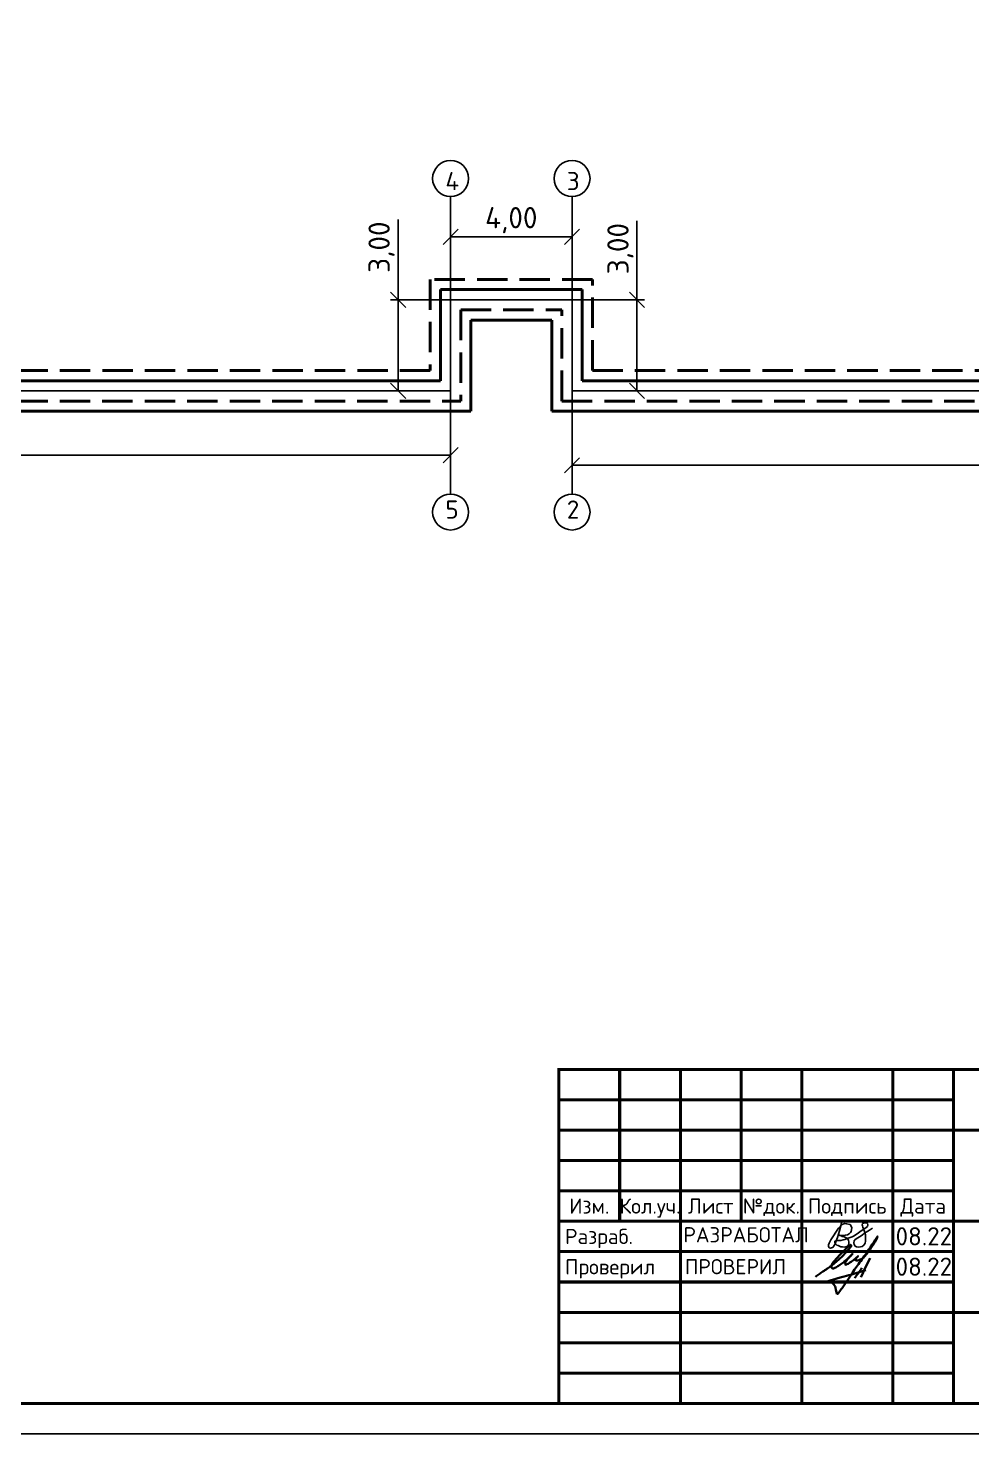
# Model space of a CAD drawing. Header units: millimetres. Extents: x -112426 to 8831, y 1218 to 38707.
# Drawn here: x 3983.2 to 4138.7, y 3117.5 to 3348.9 of the extents above; entities that cross this region are included whole.
import ezdxf
from ezdxf.enums import TextEntityAlignment as Align

# ---------------------------------------------------------------- set-up
doc = ezdxf.new("R2010")
doc.units = ezdxf.units.MM
doc.linetypes.add('DASHED', pattern=[7, 5, -2, 0])
doc.layers.add('Размерный', color=4, linetype='Continuous', lineweight=30)
doc.layers.add('рамка', color=7, linetype='Continuous')
doc.styles.add('-ISOCPEUR-', font='isocpeur.ttf')
doc.styles.add('GOST', font='gost.shx', dxfattribs={"oblique": 15})
doc.dimstyles.new('М 1 к 200', dxfattribs={"dimtxt": 3.5, "dimasz": 2.5, "dimexe": 1.25, "dimexo": 0, "dimtad": 1, "dimlfac": 0.2, "dimrnd": 0.1, "dimzin": 1, "dimtxsty": 'GOST', "dimblk": 'OBLIQUE', "dimcen": 2.5, "dimclrd": 256, "dimclre": 256, "dimclrt": 256, "dimadec": 0, "dimazin": 2, "dimtfac": 1, "dimtmove": 0, "dimatfit": 3, "dimldrblk": 'NONE', "dimfxl": 1.25, "dimlwd": -1, "dimlwe": -1, "dimarcsym": 0})

# ---------------------------------------------------------------- blocks, each defined once
blk = doc.blocks.new('_Oblique')
at = {"color": 0, "linetype": 'ByBlock', "lineweight": -2}
blk.add_line((-0.5, -0.5), (0.5, 0.5), dxfattribs=at)
blk = doc.blocks.new('*D93')
at = {"transparency": 16777216}
for p, q in [((4072.83, 3289.22), (4072.83, 3275.72)), ((4222.33, 3289.22), (4222.33, 3275.72)), ((4222.33, 3276.97), (4072.83, 3276.97))]:
    blk.add_line(p, q, dxfattribs=at)
at = {"layer": 'Defpoints', "color": 0, "transparency": 16777216}
for p in [(4072.83, 3289.22), (4222.33, 3289.22), (4072.83, 3276.97)]:
    blk.add_point(p, dxfattribs=at)
at = {"transparency": 16777216, "xscale": 2.5, "yscale": 2.5, "zscale": 2.5, "rotation": 180}
blk.add_blockref('_Oblique', (4072.83, 3276.97), dxfattribs=at)
at = {"transparency": 16777216, "xscale": 2.5, "yscale": 2.5, "zscale": 2.5}
blk.add_blockref('_Oblique', (4222.33, 3276.97), dxfattribs=at)
at = {"transparency": 16777216, "insert": (4147.58, 3279.7), "char_height": 3.5, "attachment_point": 5, "style": '-ISOCPEUR-'}
blk.add_mtext('29,90', dxfattribs=at)
blk = doc.blocks.new('_None')
blk = doc.blocks.new('*D94')
at = {"transparency": 16777216}
for p, q in [((4083.53, 3304.22), (4083.53, 3317.19)), ((4072.83, 3304.22), (4084.78, 3304.22)), ((4083.53, 3289.22), (4083.53, 3304.22)), ((4072.83, 3289.22), (4084.78, 3289.22))]:
    blk.add_line(p, q, dxfattribs=at)
at = {"layer": 'Defpoints', "color": 0, "transparency": 16777216}
for p in [(4072.83, 3304.22), (4083.53, 3304.22), (4072.83, 3289.22)]:
    blk.add_point(p, dxfattribs=at)
at = {"transparency": 16777216, "xscale": 2.5, "yscale": 2.5, "zscale": 2.5}
for p, rotation in [((4083.53, 3304.22), 90), ((4083.53, 3289.22), 270)]:
    blk.add_blockref('_Oblique', p, dxfattribs=dict(at, rotation=rotation))
at = {"transparency": 16777216, "insert": (4080.81, 3312.63), "char_height": 3.5, "attachment_point": 5, "rotation": 90, "style": '-ISOCPEUR-'}
blk.add_mtext('3,00', dxfattribs=at)
blk = doc.blocks.new('*D95')
at = {"transparency": 16777216}
for p, q in [((4052.83, 3304.22), (4052.83, 3315.84)), ((4072.83, 3314.59), (4052.83, 3314.59)), ((4072.83, 3304.22), (4072.83, 3315.84))]:
    blk.add_line(p, q, dxfattribs=at)
at = {"layer": 'Defpoints', "color": 0, "transparency": 16777216}
for p in [(4052.83, 3314.59), (4052.83, 3304.22), (4072.83, 3304.22)]:
    blk.add_point(p, dxfattribs=at)
at = {"transparency": 16777216, "xscale": 2.5, "yscale": 2.5, "zscale": 2.5, "rotation": 180}
blk.add_blockref('_Oblique', (4052.83, 3314.59), dxfattribs=at)
at = {"transparency": 16777216, "xscale": 2.5, "yscale": 2.5, "zscale": 2.5}
blk.add_blockref('_Oblique', (4072.83, 3314.59), dxfattribs=at)
at = {"transparency": 16777216, "insert": (4062.83, 3317.32), "char_height": 3.5, "attachment_point": 5, "style": '-ISOCPEUR-'}
blk.add_mtext('4,00', dxfattribs=at)
blk = doc.blocks.new('*D96')
at = {"transparency": 16777216}
for p, q in [((4044.19, 3304.22), (4044.19, 3317.45)), ((4052.83, 3304.22), (4042.94, 3304.22)), ((4044.19, 3289.22), (4044.19, 3304.22)), ((4052.83, 3289.22), (4042.94, 3289.22))]:
    blk.add_line(p, q, dxfattribs=at)
at = {"layer": 'Defpoints', "color": 0, "transparency": 16777216}
for p in [(4052.83, 3304.22), (4044.19, 3289.22), (4052.83, 3289.22)]:
    blk.add_point(p, dxfattribs=at)
at = {"transparency": 16777216, "xscale": 2.5, "yscale": 2.5, "zscale": 2.5}
for p, rotation in [((4044.19, 3304.22), 90), ((4044.19, 3289.22), 270)]:
    blk.add_blockref('_Oblique', p, dxfattribs=dict(at, rotation=rotation))
at = {"transparency": 16777216, "insert": (4041.46, 3312.88), "char_height": 3.5, "attachment_point": 5, "rotation": 90, "style": '-ISOCPEUR-'}
blk.add_mtext('3,00', dxfattribs=at)
blk = doc.blocks.new('*D103')
at = {"transparency": 16777216}
for p, q in [((3836.73, 3289.22), (3836.73, 3277.4)), ((4052.83, 3289.22), (4052.83, 3277.4)), ((4052.83, 3278.65), (3836.73, 3278.65))]:
    blk.add_line(p, q, dxfattribs=at)
at = {"layer": 'Defpoints', "color": 0, "transparency": 16777216}
for p in [(3836.73, 3289.22), (4052.83, 3289.22), (3836.73, 3278.65)]:
    blk.add_point(p, dxfattribs=at)
at = {"transparency": 16777216, "xscale": 2.5, "yscale": 2.5, "zscale": 2.5, "rotation": 180}
blk.add_blockref('_Oblique', (3836.73, 3278.65), dxfattribs=at)
at = {"transparency": 16777216, "xscale": 2.5, "yscale": 2.5, "zscale": 2.5}
blk.add_blockref('_Oblique', (4052.83, 3278.65), dxfattribs=at)
at = {"transparency": 16777216, "insert": (3944.78, 3281.37), "char_height": 3.5, "attachment_point": 5, "style": '-ISOCPEUR-'}
blk.add_mtext('43,20', dxfattribs=at)
blk = doc.blocks.new('подпись')
at = {"lineweight": 30}
for points in [[(-0.82, -1.23), (-0.21, -0.8), (0.43, -0.36), (0.86, -0.08), (1.32, 0.25), (2, 0.77), (2.8, 1.4), (3.27, 1.83), (3.84, 2.36), (4.46, 3.07), (5.01, 3.73), (5.08, 3.95), (5.01, 4.03), (4.91, 4), (4.76, 3.88), (4.33, 3.49), (3.4, 2.58), (2.34, 1.43), (1.83, 0.48), (1.87, 0.23), (1.99, 0.16), (2.17, 0.16), (2.41, 0.25), (3.02, 0.6), (3.71, 1.09), (4.34, 1.62), (5.32, 2.55), (4.75, 1.98), (4.27, 1.36), (4.08, 1.05), (4.07, 0.85), (4.11, 0.78), (4.25, 0.78), (4.42, 0.84), (4.78, 1.05), (5.16, 1.3), (5.47, 1.51), (5.72, 1.73), (6.05, 1.99), (6.23, 2.18), (5.94, 1.88), (5.8, 1.63), (5.8, 1.5), (5.89, 1.44), (6.13, 1.46), (6.57, 1.6), (6.9, 1.79), (7.5, 2.39), (8.04, 3.08), (8.61, 3.92), (9.15, 4.76), (9.43, 5.33), (8, 3.26), (6.29, 0.88), (3.58, -3.07), (3.05, -3.8), (2.85, -4.05), (2.49, -2.98), (2.12, -2.39), (1.3, -1.96), (1.02, -2.03), (2.91, -1.44), (4.7, -0.96), (7.51, -0.15)], [(6.86, 0.23), (5.67, -1.43)], [(8.19, 1.85), (6.68, -1.27)]]:
    blk.add_spline(points, degree=3, dxfattribs=at)
blk = doc.blocks.new('Подпись Леха')
at = {"layer": 'рамка'}
blk.add_blockref('подпись', (2.7, 0.11), dxfattribs=at)

msp = doc.modelspace()

# ---------------------------------------------------------------- linework, layer by layer
for p, q in [((4052.832, 3304.222), (4052.832, 3321.199)), ((4072.832, 3304.222), (4072.832, 3321.199)), ((4062.832, 3304.222), (4052.832, 3304.222)), ((4052.832, 3304.222), (4052.832, 3289.222)), ((4062.832, 3304.222), (4072.832, 3304.222)), ((4072.832, 3304.222), (4072.832, 3289.222)), ((3678.832, 3289.222), (4052.832, 3289.222)), ((4052.832, 3289.222), (4052.832, 3272.245)), ((4072.832, 3289.222), (4222.332, 3289.222)), ((4072.832, 3289.222), (4072.832, 3272.245))]:
    msp.add_line(p, q)
at = {"color": 1, "linetype": 'DASHED', "lineweight": 40}
for p, q in [((4049.482, 3307.572), (4049.482, 3292.572)), ((4076.182, 3307.572), (4049.482, 3307.572)), ((4076.182, 3292.572), (4076.182, 3307.572)), ((4049.482, 3292.572), (3830.261, 3292.572)), ((4076.182, 3292.572), (4222.332, 3292.572))]:
    msp.add_line(p, q, dxfattribs=at)
at = {"color": 1, "linetype": 'ByBlock', "lineweight": 40}
for p, q in [((4051.157, 3305.897), (4051.157, 3290.897)), ((4074.507, 3305.897), (4051.157, 3305.897)), ((4074.507, 3290.897), (4074.507, 3305.897)), ((3680.507, 3290.897), (4051.157, 3290.897)), ((4074.507, 3290.897), (4222.332, 3290.897))]:
    msp.add_line(p, q, dxfattribs=at)
at = {"color": 5, "linetype": 'DASHED', "lineweight": 40}
for p, q in [((4054.507, 3302.547), (4071.157, 3302.547)), ((4054.507, 3302.547), (4054.507, 3287.547)), ((4071.157, 3287.547), (4071.157, 3302.547)), ((3827.457, 3287.547), (4054.507, 3287.547)), ((4071.157, 3287.547), (4222.332, 3287.547))]:
    msp.add_line(p, q, dxfattribs=at)
at = {"color": 5, "linetype": 'ByBlock', "lineweight": 40}
for p, q in [((4069.482, 3300.872), (4056.182, 3300.872)), ((4056.182, 3285.872), (4056.182, 3300.872)), ((4069.482, 3285.872), (4069.482, 3300.872)), ((3675.482, 3285.872), (4056.182, 3285.872)), ((4069.482, 3285.872), (4222.332, 3285.872))]:
    msp.add_line(p, q, dxfattribs=at)
msp.add_lwpolyline([(3071.68, 3537.538), (4260.68, 3537.538), (4260.68, 3117.538), (3071.68, 3117.538)], close=True)
at = {"const_width": 0.5}
msp.add_lwpolyline([(3091.68, 3532.538), (4255.68, 3532.538), (4255.68, 3122.538), (3091.68, 3122.538)], close=True, dxfattribs=at)
for points in [[(4070.68, 3122.538), (4070.68, 3177.538), (4255.68, 3177.538)], [(4080.68, 3177.538), (4080.68, 3152.538)], [(4090.68, 3177.538), (4090.68, 3122.538)], [(4100.68, 3177.538), (4100.68, 3152.538)], [(4110.68, 3177.538), (4110.68, 3122.538)], [(4125.68, 3177.538), (4125.68, 3122.538)], [(4135.68, 3177.538), (4135.68, 3122.538)], [(4070.68, 3172.538), (4135.68, 3172.538)], [(4070.68, 3167.538), (4135.68, 3167.538)], [(4135.68, 3167.538), (4255.68, 3167.538)], [(4070.68, 3162.538), (4135.68, 3162.538)], [(4070.68, 3157.538), (4135.68, 3157.538)], [(4070.68, 3152.538), (4255.68, 3152.538)], [(4070.68, 3147.538), (4135.68, 3147.538)], [(4070.68, 3142.538), (4135.68, 3142.538)], [(4070.68, 3137.538), (4135.68, 3137.538)], [(4135.68, 3137.538), (4255.68, 3137.538)], [(4070.68, 3132.538), (4135.68, 3132.538)], [(4070.68, 3127.538), (4135.68, 3127.538)]]:
    msp.add_lwpolyline(points, dxfattribs=at)
msp.add_lwpolyline([(4117.196, 3152.332), (4117.096, 3151.81), (4116.887, 3150.953), (4116.57, 3149.872), (4116.106, 3148.711), (4115.787, 3148.24), (4115.594, 3148.141), (4115.4, 3148.117), (4115.211, 3148.141), (4115.114, 3148.252), (4115.066, 3148.436), (4115.071, 3148.645), (4115.168, 3148.906), (4115.471, 3149.466), (4116.745, 3151.38), (4117.241, 3151.954), (4117.691, 3152.147), (4118.071, 3152.14), (4118.638, 3151.977), (4118.902, 3151.504), (4118.878, 3151.116), (4118.821, 3150.853), (4118.705, 3150.669), (4118.501, 3150.485), (4118.19, 3150.329), (4117.831, 3150.228), (4117.52, 3150.169), (4117.253, 3150.179), (4116.996, 3150.188), (4116.758, 3150.3), (4116.701, 3150.317), (4116.957, 3150.207), (4117.164, 3150.118), (4117.355, 3150.05), (4117.675, 3149.958), (4117.901, 3149.852), (4118.111, 3149.753), (4118.249, 3149.657), (4118.4, 3149.386), (4118.424, 3149.136), (4118.447, 3148.888), (4118.392, 3148.644), (4118.197, 3148.426), (4117.955, 3148.316), (4117.658, 3148.285), (4117.369, 3148.301), (4117.125, 3148.314), (4116.9, 3148.418), (4116.662, 3148.528), (4116.478, 3148.612), (4116.369, 3148.714), (4116.23, 3148.843), (4116.146, 3149.054), (4116.151, 3149.245), (4116.263, 3149.309), (4116.596, 3149.343), (4117.096, 3149.394), (4117.505, 3149.48), (4117.798, 3149.541), (4118.048, 3149.651), (4118.483, 3149.807), (4118.957, 3149.968), (4119.319, 3150.139), (4119.519, 3150.281), (4119.817, 3150.492), (4120.216, 3150.774), (4120.6, 3151.046), (4120.897, 3151.256), (4121.261, 3151.514), (4121.516, 3151.694), (4121.569, 3151.938), (4121.514, 3152.142), (4121.342, 3152.251), (4121.091, 3152.267), (4120.841, 3152.235), (4120.69, 3152.142), (4120.636, 3151.961), (4120.665, 3151.761), (4120.739, 3151.541), (4120.915, 3151.145), (4121.105, 3150.597), (4121.154, 3150.333), (4121.169, 3150.015), (4121.186, 3149.278), (4121.139, 3148.941), (4120.896, 3148.62), (4120.653, 3148.409), (4120.339, 3148.315), (4119.994, 3148.268), (4119.689, 3148.307), (4119.454, 3148.456), (4119.328, 3148.714), (4119.258, 3149.012), (4119.297, 3149.294), (4119.462, 3149.513), (4120.606, 3150.249), (4121.037, 3150.555), (4121.844, 3151.08), (4122.318, 3151.388)])
for centre in [(4052.832, 3324.164), (4072.832, 3324.164), (4052.832, 3269.28), (4072.832, 3269.28)]:
    msp.add_circle(centre, 2.965)

# ---------------------------------------------------------------- block references
msp.add_blockref('Подпись Леха', (4111.036, 3144.507))

# ---------------------------------------------------------------- texts
at = {"style": '-ISOCPEUR-'}
for s, p in [('Изм.', (4075.68, 3155.038)), ('Кол.уч.', (4085.68, 3155.038)), ('Лист', (4095.68, 3155.038)), ('№док.', (4105.68, 3155.038)), ('Подпись', (4118.18, 3155.038)), ('Дата', (4130.68, 3155.038))]:
    msp.add_text(s, height=2.5, dxfattribs=at).set_placement(p, align=Align.MIDDLE_CENTER)
for s, p in [('Разраб.', (4071.68, 3150.038)), ('Проверил', (4071.68, 3145.038))]:
    msp.add_text(s, height=2.5, dxfattribs=at).set_placement(p, align=Align.MIDDLE_LEFT)
at = {"char_height": 3, "style": '-ISOCPEUR-'}
for s, insert, attachment_point in [('4', (4051.974, 3322.259), 7), ('3', (4071.974, 3322.259), 7), ('5', (4051.974, 3271.186), 1), ('2', (4071.974, 3271.186), 1)]:
    msp.add_mtext_dynamic_manual_height_columns(s, width=6.35969, gutter_width=12.5, heights=[0], dxfattribs=dict(at, insert=insert, attachment_point=attachment_point))
at = {"style": '-ISOCPEUR-'}
msp.add_attdef('РАЗРАБОТАЛ', text='Мальцев', height=2.5, dxfattribs=at).set_placement((4091.181, 3150.314), align=Align.MIDDLE_LEFT)
msp.add_attdef('ПРОВЕРИЛ', (4091.429, 3143.809), 'Шкаров', height=2.5, dxfattribs=at)
at = {"layer": 'Размерный', "color": 0, "style": '-ISOCPEUR-'}
for p in [(4126.136, 3148.56), (4126.136, 3143.56)]:
    msp.add_text('08.22', height=3, dxfattribs=at).set_placement(p)

# ---------------------------------------------------------------- dimensions: what is measured, and where the dimension line sits
for base, p1, p2, picture, middle in [((4052.832, 3314.593), (4072.832, 3304.222), (4052.832, 3304.222), '*D95', (4062.832, 3317.318)), ((3836.735, 3278.647), (4052.832, 3289.222), (3836.735, 3289.222), '*D103', (3944.783, 3281.372)), ((4072.832, 3276.972), (4222.332, 3289.222), (4072.832, 3289.222), '*D93', (4147.582, 3279.697))]:
    dim = msp.add_linear_dim(base=base, p1=p1, p2=p2, dimstyle='М 1 к 200', override={"dimtxsty": '-ISOCPEUR-'})
    dim.commit()
    dim.dimension.update_dxf_attribs({"geometry": picture, "text_midpoint": middle})
for base, p1, p2, picture, middle in [((4044.189, 3289.222), (4052.832, 3304.222), (4052.832, 3289.222), '*D96', (4044.189, 3312.883)), ((4083.533, 3304.222), (4072.832, 3289.222), (4072.832, 3304.222), '*D94', (4083.533, 3312.632))]:
    dim = msp.add_linear_dim(base=base, p1=p1, p2=p2, angle=90, dimstyle='М 1 к 200', override={"dimtxsty": '-ISOCPEUR-'})
    dim.commit()
    dim.dimension.update_dxf_attribs({"geometry": picture, "text_midpoint": middle, "dimtype": 160})

doc.saveas('drawing.dxf')
